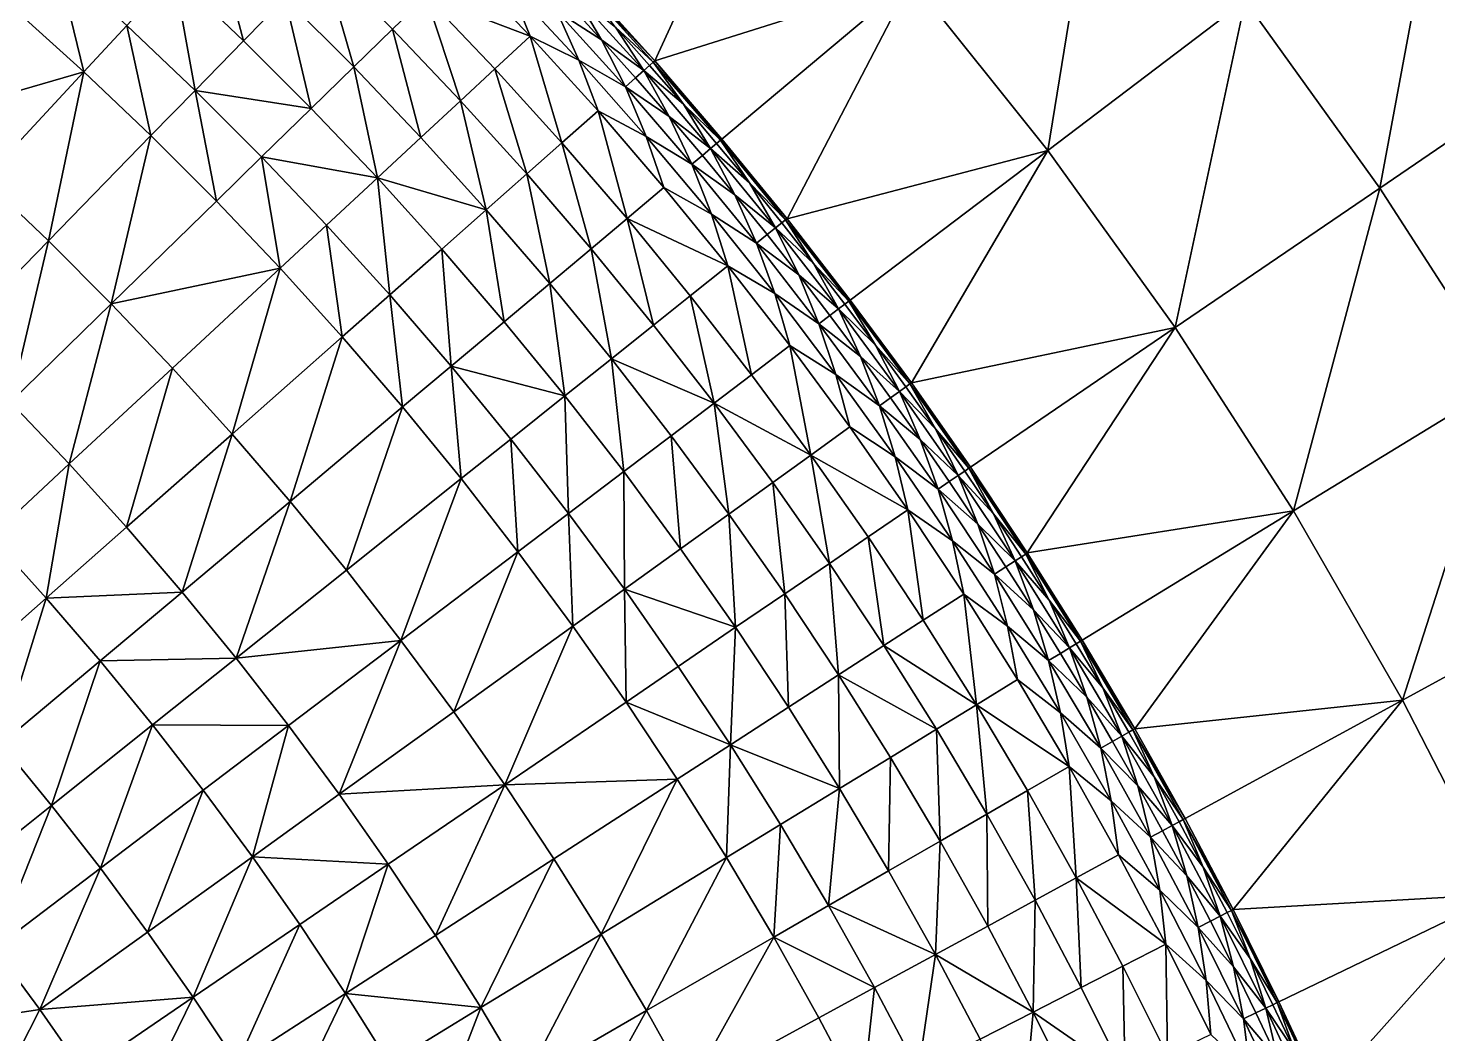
# Model space of a CAD drawing. Header units: millimetres. Extents: x -3250 to 5350, y -3250 to 3250.
# Drawn here: x 1495 to 2349, y 1065 to 1674 of the extents above; entities that cross this region are included whole.
import ezdxf

# ---------------------------------------------------------------- set-up
doc = ezdxf.new("R2010")
doc.units = ezdxf.units.MM
doc.header["$MEASUREMENT"] = 0
doc.layers.add('MESH_3D', color=2, linetype='CONTINUOUS')

msp = doc.modelspace()

# ---------------------------------------------------------------- linework, layer by layer
at = {"layer": 'MESH_3D'}
for points in [[(2150.48, 2436.79, 32500), (-3128.53, 880.23, 32500), (-2326.57, -2269.27, 32500)], [(2150.48, 2436.79, 32500), (-2269.27, 2326.57, 32500), (-3128.53, 880.23, 32500)], [(2150.48, 2436.79, 32500), (-2326.57, -2269.27, 32500), (3105.61, 957.95, 32500)], [(2150.48, 2436.79, 32500), (3105.61, 957.95, 32500), (2590.68, 1962.36, 32500)], [(1942.59, 1802.46, 24200), (1874.45, 1654.21, 24000), (1832.63, 1700.43, 24000)], [(1942.59, 1802.46, 24200), (2030.02, 1703.39, 24200), (1874.45, 1654.21, 24000)], [(2144.92, 1799.81, 24400), (2112.4, 1600.08, 24200), (2030.02, 1703.39, 24200)], [(2144.92, 1799.81, 24400), (2231.97, 1690.65, 24400), (2112.4, 1600.08, 24200)], [(2351.54, 1781.22, 24600), (2313.47, 1577.3, 24400), (2231.97, 1690.65, 24400)], [(2351.54, 1781.22, 24600), (2437.4, 1661.79, 24600), (2313.47, 1577.3, 24400)], [(1607.88, 1732.88, -406.77), (1625.45, 1666.49, -455.71), (1583.4, 1706.5, -455.71)], [(1607.88, 1732.88, -406.77), (1650.58, 1692.26, -406.77), (1625.45, 1666.49, -455.71)], [(1673.41, 1715.67, -355.73), (1692.26, 1650.58, -406.77), (1650.58, 1692.26, -406.77)], [(1673.41, 1715.67, -355.73), (1715.67, 1673.41, -355.73), (1692.26, 1650.58, -406.77)], [(1736, 1693.25, -303.82), (1715.67, 1673.41, -355.73), (1673.41, 1715.67, -355.73)], [(1512.58, 1713.96, -506.08), (1528.77, 1647.63, -547.31), (1487.22, 1685.23, -547.31)], [(1512.58, 1713.96, -506.08), (1554.84, 1675.71, -506.08), (1528.77, 1647.63, -547.31)], [(1756.9, 1713.63, -238.11), (1799.07, 1669.3, -238.11), (1736, 1693.25, -303.82)], [(1786.7, 1699.76, -205.25), (1799.07, 1669.3, -238.11), (1756.9, 1713.63, -238.11)], [(1583.4, 1706.5, -455.71), (1596.13, 1636.43, -506.08), (1554.84, 1675.71, -506.08)], [(1583.4, 1706.5, -455.71), (1625.45, 1666.49, -455.71), (1596.13, 1636.43, -506.08)], [(1786.7, 1699.76, -205.25), (1815.23, 1684.28, -171.85), (1828.52, 1654.68, -205.25)], [(1786.7, 1699.76, -205.25), (1828.52, 1654.68, -205.25), (1799.07, 1669.3, -238.11)], [(1831.76, 1699.63, -38.42), (1832.63, 1700.43), (1874.45, 1654.21)], [(1831.76, 1699.63, -38.42), (1874.45, 1654.21), (1873.57, 1653.43, -38.42)], [(1850.61, 1674.67, -71.93), (1831.76, 1699.63, -38.42), (1873.57, 1653.43, -38.42)], [(1832.63, 1700.43, 24000), (1874.45, 1654.21), (1832.63, 1700.43)], [(1832.63, 1700.43, 24000), (1874.45, 1654.21, 24000), (1874.45, 1654.21)], [(2030.02, 1703.39, 24200), (1915.11, 1606.97, 24000), (1874.45, 1654.21, 24000)], [(2030.02, 1703.39, 24200), (1954.58, 1558.72, 24000), (1915.11, 1606.97, 24000)], [(2030.02, 1703.39, 24200), (2112.4, 1600.08, 24200), (1954.58, 1558.72, 24000)], [(1650.58, 1692.26, -406.77), (1666.49, 1625.45, -455.71), (1625.45, 1666.49, -455.71)], [(1650.58, 1692.26, -406.77), (1692.26, 1650.58, -406.77), (1666.49, 1625.45, -455.71)], [(1736, 1693.25, -303.82), (1756.85, 1630.12, -355.73), (1715.67, 1673.41, -355.73)], [(1736, 1693.25, -303.82), (1777.67, 1649.44, -303.82), (1756.85, 1630.12, -355.73)], [(1799.07, 1669.3, -238.11), (1777.67, 1649.44, -303.82), (1736, 1693.25, -303.82)], [(1821.31, 1689.92, -138.74), (1826.12, 1694.39, -105.25), (1842.23, 1667.09, -138.74)], [(1842.23, 1667.09, -138.74), (1826.12, 1694.39, -105.25), (1867.8, 1648.34, -105.25)], [(1850.61, 1674.67, -71.93), (1867.8, 1648.34, -105.25), (1826.12, 1694.39, -105.25)], [(2231.97, 1690.65, 24400), (2189.53, 1492.8, 24200), (2112.4, 1600.08, 24200)], [(2231.97, 1690.65, 24400), (2313.47, 1577.3, 24400), (2189.53, 1492.8, 24200)], [(1487.22, 1685.23, -547.31), (1528.77, 1647.63, -547.31), (1428.36, 1618.53, -630.5)], [(1821.31, 1689.92, -138.74), (1842.23, 1667.09, -138.74), (1815.23, 1684.28, -171.85)], [(1828.52, 1654.68, -205.25), (1815.23, 1684.28, -171.85), (1856.65, 1638.51, -171.85)], [(1842.23, 1667.09, -138.74), (1856.65, 1638.51, -171.85), (1815.23, 1684.28, -171.85)], [(1554.84, 1675.71, -506.08), (1569.37, 1609, -547.31), (1528.77, 1647.63, -547.31)], [(1554.84, 1675.71, -506.08), (1596.13, 1636.43, -506.08), (1569.37, 1609, -547.31)], [(1715.67, 1673.41, -355.73), (1732.88, 1607.88, -406.77), (1692.26, 1650.58, -406.77)], [(1715.67, 1673.41, -355.73), (1756.85, 1630.12, -355.73), (1732.88, 1607.88, -406.77)], [(1850.61, 1674.67, -71.93), (1871.35, 1651.47, -71.93), (1867.8, 1648.34, -105.25)], [(1850.61, 1674.67, -71.93), (1873.57, 1653.43, -38.42), (1871.35, 1651.47, -71.93)], [(1625.45, 1666.49, -455.71), (1666.49, 1625.45, -455.71), (1596.13, 1636.43, -506.08)], [(1799.07, 1669.3, -238.11), (1818.24, 1604.61, -303.82), (1777.67, 1649.44, -303.82)], [(1799.07, 1669.3, -238.11), (1840.13, 1623.93, -238.11), (1818.24, 1604.61, -303.82)], [(1828.52, 1654.68, -205.25), (1840.13, 1623.93, -238.11), (1799.07, 1669.3, -238.11)], [(1842.23, 1667.09, -138.74), (1862.87, 1643.99, -138.74), (1856.65, 1638.51, -171.85)], [(1842.23, 1667.09, -138.74), (1867.8, 1648.34, -105.25), (1862.87, 1643.99, -138.74)], [(2437.4, 1661.79, 24600), (2389.21, 1460.02, 24400), (2313.47, 1577.3, 24400)], [(1528.77, 1647.63, -547.31), (1468.27, 1582.42, -630.5), (1428.36, 1618.53, -630.5)], [(1528.77, 1647.63, -547.31), (1507.26, 1545.32, -630.5), (1468.27, 1582.42, -630.5)], [(1528.77, 1647.63, -547.31), (1569.37, 1609, -547.31), (1507.26, 1545.32, -630.5)], [(1692.26, 1650.58, -406.77), (1706.5, 1583.4, -455.71), (1666.49, 1625.45, -455.71)], [(1692.26, 1650.58, -406.77), (1732.88, 1607.88, -406.77), (1706.5, 1583.4, -455.71)], [(1777.67, 1649.44, -303.82), (1796.95, 1585.82, -355.73), (1756.85, 1630.12, -355.73)], [(1777.67, 1649.44, -303.82), (1818.24, 1604.61, -303.82), (1796.95, 1585.82, -355.73)], [(1828.52, 1654.68, -205.25), (1869.21, 1608.58, -205.25), (1840.13, 1623.93, -238.11)], [(1828.52, 1654.68, -205.25), (1856.65, 1638.51, -171.85), (1869.21, 1608.58, -205.25)], [(1862.87, 1643.99, -138.74), (1867.8, 1648.34, -105.25), (1883.22, 1620.64, -138.74)], [(1871.35, 1651.47, -71.93), (1891.79, 1628.02, -71.93), (1867.8, 1648.34, -105.25)], [(1883.22, 1620.64, -138.74), (1867.8, 1648.34, -105.25), (1908.31, 1601.26, -105.25)], [(1891.79, 1628.02, -71.93), (1908.31, 1601.26, -105.25), (1867.8, 1648.34, -105.25)], [(1871.35, 1651.47, -71.93), (1873.57, 1653.43, -38.42), (1891.79, 1628.02, -71.93)], [(1873.57, 1653.43, -38.42), (1874.45, 1654.21), (1914.21, 1606.21, -38.42)], [(1891.79, 1628.02, -71.93), (1873.57, 1653.43, -38.42), (1914.21, 1606.21, -38.42)], [(1914.21, 1606.21, -38.42), (1874.45, 1654.21), (1915.11, 1606.97)], [(1915.11, 1606.97, 24000), (1915.11, 1606.97), (1874.45, 1654.21)], [(1874.45, 1654.21, 24000), (1915.11, 1606.97, 24000), (1874.45, 1654.21)], [(1862.87, 1643.99, -138.74), (1883.22, 1620.64, -138.74), (1856.65, 1638.51, -171.85)], [(1596.13, 1636.43, -506.08), (1609, 1569.37, -547.31), (1569.37, 1609, -547.31)], [(1596.13, 1636.43, -506.08), (1636.43, 1596.13, -506.08), (1609, 1569.37, -547.31)], [(1666.49, 1625.45, -455.71), (1636.43, 1596.13, -506.08), (1596.13, 1636.43, -506.08)], [(1869.21, 1608.58, -205.25), (1856.65, 1638.51, -171.85), (1896.93, 1591.71, -171.85)], [(1883.22, 1620.64, -138.74), (1896.93, 1591.71, -171.85), (1856.65, 1638.51, -171.85)], [(1666.49, 1625.45, -455.71), (1706.5, 1583.4, -455.71), (1636.43, 1596.13, -506.08)], [(1756.85, 1630.12, -355.73), (1772.43, 1564.18, -406.77), (1732.88, 1607.88, -406.77)], [(1756.85, 1630.12, -355.73), (1796.95, 1585.82, -355.73), (1772.43, 1564.18, -406.77)], [(1840.13, 1623.93, -238.11), (1857.68, 1558.78, -303.82), (1818.24, 1604.61, -303.82)], [(1840.13, 1623.93, -238.11), (1880.05, 1577.55, -238.11), (1857.68, 1558.78, -303.82)], [(1869.21, 1608.58, -205.25), (1880.05, 1577.55, -238.11), (1840.13, 1623.93, -238.11)], [(1891.79, 1628.02, -71.93), (1914.21, 1606.21, -38.42), (1911.94, 1604.31, -71.93)], [(1891.79, 1628.02, -71.93), (1911.94, 1604.31, -71.93), (1908.31, 1601.26, -105.25)], [(1883.22, 1620.64, -138.74), (1908.31, 1601.26, -105.25), (1903.28, 1597.04, -138.74)], [(1883.22, 1620.64, -138.74), (1903.28, 1597.04, -138.74), (1896.93, 1591.71, -171.85)], [(1569.37, 1609, -547.31), (1545.32, 1507.26, -630.5), (1507.26, 1545.32, -630.5)], [(1569.37, 1609, -547.31), (1609, 1569.37, -547.31), (1545.32, 1507.26, -630.5)], [(1732.88, 1607.88, -406.77), (1772.43, 1564.18, -406.77), (1706.5, 1583.4, -455.71)], [(1869.21, 1608.58, -205.25), (1908.73, 1561.48, -205.25), (1880.05, 1577.55, -238.11)], [(1869.21, 1608.58, -205.25), (1896.93, 1591.71, -171.85), (1908.73, 1561.48, -205.25)], [(1911.94, 1604.31, -71.93), (1914.21, 1606.21, -38.42), (1931.79, 1580.35, -71.93)], [(1914.21, 1606.21, -38.42), (1915.11, 1606.97), (1953.66, 1557.99, -38.42)], [(1931.79, 1580.35, -71.93), (1914.21, 1606.21, -38.42), (1953.66, 1557.99, -38.42)], [(1953.66, 1557.99, -38.42), (1915.11, 1606.97), (1954.58, 1558.72)], [(1954.58, 1558.72, 24000), (1954.58, 1558.72), (1915.11, 1606.97)], [(1915.11, 1606.97, 24000), (1954.58, 1558.72, 24000), (1915.11, 1606.97)], [(1818.24, 1604.61, -303.82), (1835.92, 1540.52, -355.73), (1796.95, 1585.82, -355.73)], [(1818.24, 1604.61, -303.82), (1857.68, 1558.78, -303.82), (1835.92, 1540.52, -355.73)], [(1903.28, 1597.04, -138.74), (1923.04, 1573.19, -138.74), (1896.93, 1591.71, -171.85)], [(1903.28, 1597.04, -138.74), (1908.31, 1601.26, -105.25), (1923.04, 1573.19, -138.74)], [(1911.94, 1604.31, -71.93), (1931.79, 1580.35, -71.93), (1908.31, 1601.26, -105.25)], [(1923.04, 1573.19, -138.74), (1908.31, 1601.26, -105.25), (1947.64, 1553.19, -105.25)], [(1931.79, 1580.35, -71.93), (1947.64, 1553.19, -105.25), (1908.31, 1601.26, -105.25)], [(2112.4, 1600.08, 24200), (1992.83, 1509.51, 24000), (1954.58, 1558.72, 24000)], [(2112.4, 1600.08, 24200), (2029.85, 1459.36, 24000), (1992.83, 1509.51, 24000)], [(2112.4, 1600.08, 24200), (2189.53, 1492.8, 24200), (2029.85, 1459.36, 24000)], [(1636.43, 1596.13, -506.08), (1647.63, 1528.77, -547.31), (1609, 1569.37, -547.31)], [(1636.43, 1596.13, -506.08), (1675.71, 1554.84, -506.08), (1647.63, 1528.77, -547.31)], [(1706.5, 1583.4, -455.71), (1675.71, 1554.84, -506.08), (1636.43, 1596.13, -506.08)], [(1908.73, 1561.48, -205.25), (1896.93, 1591.71, -171.85), (1936.02, 1543.92, -171.85)], [(1923.04, 1573.19, -138.74), (1936.02, 1543.92, -171.85), (1896.93, 1591.71, -171.85)], [(1468.27, 1582.42, -630.5), (1507.26, 1545.32, -630.5), (1447.71, 1484.26, -698.41)], [(1706.5, 1583.4, -455.71), (1713.96, 1512.58, -506.08), (1675.71, 1554.84, -506.08)], [(1706.5, 1583.4, -455.71), (1745.45, 1540.36, -455.71), (1713.96, 1512.58, -506.08)], [(1772.43, 1564.18, -406.77), (1745.45, 1540.36, -455.71), (1706.5, 1583.4, -455.71)], [(1796.95, 1585.82, -355.73), (1810.87, 1519.5, -406.77), (1772.43, 1564.18, -406.77)], [(1796.95, 1585.82, -355.73), (1835.92, 1540.52, -355.73), (1810.87, 1519.5, -406.77)], [(1931.79, 1580.35, -71.93), (1951.34, 1556.14, -71.93), (1947.64, 1553.19, -105.25)], [(1931.79, 1580.35, -71.93), (1953.66, 1557.99, -38.42), (1951.34, 1556.14, -71.93)], [(1880.05, 1577.55, -238.11), (1918.79, 1530.18, -238.11), (1857.68, 1558.78, -303.82)], [(1908.73, 1561.48, -205.25), (1918.79, 1530.18, -238.11), (1880.05, 1577.55, -238.11)], [(1923.04, 1573.19, -138.74), (1947.64, 1553.19, -105.25), (1942.5, 1549.09, -138.74)], [(1923.04, 1573.19, -138.74), (1942.5, 1549.09, -138.74), (1936.02, 1543.92, -171.85)], [(2313.47, 1577.3, 24400), (2261.22, 1381.8, 24200), (2189.53, 1492.8, 24200)], [(2313.47, 1577.3, 24400), (2389.21, 1460.02, 24400), (2261.22, 1381.8, 24200)], [(1609, 1569.37, -547.31), (1647.63, 1528.77, -547.31), (1545.32, 1507.26, -630.5)], [(1772.43, 1564.18, -406.77), (1783.31, 1496.37, -455.71), (1745.45, 1540.36, -455.71)], [(1772.43, 1564.18, -406.77), (1810.87, 1519.5, -406.77), (1783.31, 1496.37, -455.71)], [(1675.71, 1554.84, -506.08), (1685.23, 1487.22, -547.31), (1647.63, 1528.77, -547.31)], [(1675.71, 1554.84, -506.08), (1713.96, 1512.58, -506.08), (1685.23, 1487.22, -547.31)], [(1857.68, 1558.78, -303.82), (1873.76, 1494.27, -355.73), (1835.92, 1540.52, -355.73)], [(1857.68, 1558.78, -303.82), (1895.97, 1511.98, -303.82), (1873.76, 1494.27, -355.73)], [(1918.79, 1530.18, -238.11), (1895.97, 1511.98, -303.82), (1857.68, 1558.78, -303.82)], [(1908.73, 1561.48, -205.25), (1947.07, 1513.41, -205.25), (1918.79, 1530.18, -238.11)], [(1908.73, 1561.48, -205.25), (1936.02, 1543.92, -171.85), (1947.07, 1513.41, -205.25)], [(1951.34, 1556.14, -71.93), (1970.59, 1531.69, -71.93), (1947.64, 1553.19, -105.25)], [(1951.34, 1556.14, -71.93), (1953.66, 1557.99, -38.42), (1970.59, 1531.69, -71.93)], [(1953.66, 1557.99, -38.42), (1954.58, 1558.72), (1992.83, 1509.51)], [(1953.66, 1557.99, -38.42), (1992.83, 1509.51), (1991.89, 1508.8, -38.42)], [(1970.59, 1531.69, -71.93), (1953.66, 1557.99, -38.42), (1991.89, 1508.8, -38.42)], [(1954.58, 1558.72, 24000), (1992.83, 1509.51), (1954.58, 1558.72)], [(1954.58, 1558.72, 24000), (1992.83, 1509.51, 24000), (1992.83, 1509.51)], [(1507.26, 1545.32, -630.5), (1484.26, 1447.71, -698.41), (1447.71, 1484.26, -698.41)], [(1507.26, 1545.32, -630.5), (1545.32, 1507.26, -630.5), (1484.26, 1447.71, -698.41)], [(1942.5, 1549.09, -138.74), (1961.66, 1524.76, -138.74), (1936.02, 1543.92, -171.85)], [(1942.5, 1549.09, -138.74), (1947.64, 1553.19, -105.25), (1961.66, 1524.76, -138.74)], [(1961.66, 1524.76, -138.74), (1947.64, 1553.19, -105.25), (1985.75, 1504.15, -105.25)], [(1970.59, 1531.69, -71.93), (1985.75, 1504.15, -105.25), (1947.64, 1553.19, -105.25)], [(1745.45, 1540.36, -455.71), (1751.13, 1469.38, -506.08), (1713.96, 1512.58, -506.08)], [(1745.45, 1540.36, -455.71), (1783.31, 1496.37, -455.71), (1751.13, 1469.38, -506.08)], [(1835.92, 1540.52, -355.73), (1848.19, 1473.88, -406.77), (1810.87, 1519.5, -406.77)], [(1835.92, 1540.52, -355.73), (1873.76, 1494.27, -355.73), (1848.19, 1473.88, -406.77)], [(1947.07, 1513.41, -205.25), (1936.02, 1543.92, -171.85), (1973.91, 1495.18, -171.85)], [(1961.66, 1524.76, -138.74), (1973.91, 1495.18, -171.85), (1936.02, 1543.92, -171.85)], [(1647.63, 1528.77, -547.31), (1582.42, 1468.27, -630.5), (1545.32, 1507.26, -630.5)], [(1647.63, 1528.77, -547.31), (1618.53, 1428.36, -630.5), (1582.42, 1468.27, -630.5)], [(1647.63, 1528.77, -547.31), (1685.23, 1487.22, -547.31), (1618.53, 1428.36, -630.5)], [(1918.79, 1530.18, -238.11), (1933.07, 1464.24, -303.82), (1895.97, 1511.98, -303.82)], [(1918.79, 1530.18, -238.11), (1956.34, 1481.87, -238.11), (1933.07, 1464.24, -303.82)], [(1947.07, 1513.41, -205.25), (1956.34, 1481.87, -238.11), (1918.79, 1530.18, -238.11)], [(1970.59, 1531.69, -71.93), (1991.89, 1508.8, -38.42), (1989.53, 1507.01, -71.93)], [(1970.59, 1531.69, -71.93), (1989.53, 1507.01, -71.93), (1985.75, 1504.15, -105.25)], [(1810.87, 1519.5, -406.77), (1820.06, 1451.45, -455.71), (1783.31, 1496.37, -455.71)], [(1810.87, 1519.5, -406.77), (1848.19, 1473.88, -406.77), (1820.06, 1451.45, -455.71)], [(1961.66, 1524.76, -138.74), (1985.75, 1504.15, -105.25), (1980.52, 1500.18, -138.74)], [(1961.66, 1524.76, -138.74), (1980.52, 1500.18, -138.74), (1973.91, 1495.18, -171.85)], [(1713.96, 1512.58, -506.08), (1721.78, 1444.74, -547.31), (1685.23, 1487.22, -547.31)], [(1713.96, 1512.58, -506.08), (1751.13, 1469.38, -506.08), (1721.78, 1444.74, -547.31)], [(1895.97, 1511.98, -303.82), (1910.43, 1447.1, -355.73), (1873.76, 1494.27, -355.73)], [(1895.97, 1511.98, -303.82), (1933.07, 1464.24, -303.82), (1910.43, 1447.1, -355.73)], [(1947.07, 1513.41, -205.25), (1984.19, 1464.4, -205.25), (1956.34, 1481.87, -238.11)], [(1947.07, 1513.41, -205.25), (1973.91, 1495.18, -171.85), (1984.19, 1464.4, -205.25)], [(1545.32, 1507.26, -630.5), (1519.89, 1410.25, -698.41), (1484.26, 1447.71, -698.41)], [(1545.32, 1507.26, -630.5), (1582.42, 1468.27, -630.5), (1519.89, 1410.25, -698.41)], [(1980.52, 1500.18, -138.74), (1985.75, 1504.15, -105.25), (1999.07, 1475.38, -138.74)], [(1989.53, 1507.01, -71.93), (2008.16, 1482.09, -71.93), (1985.75, 1504.15, -105.25)], [(1999.07, 1475.38, -138.74), (1985.75, 1504.15, -105.25), (2022.64, 1454.18, -105.25)], [(2008.16, 1482.09, -71.93), (2022.64, 1454.18, -105.25), (1985.75, 1504.15, -105.25)], [(1989.53, 1507.01, -71.93), (1991.89, 1508.8, -38.42), (2008.16, 1482.09, -71.93)], [(1991.89, 1508.8, -38.42), (1992.83, 1509.51), (2029.85, 1459.36)], [(1991.89, 1508.8, -38.42), (2029.85, 1459.36), (2028.89, 1458.67, -38.42)], [(2008.16, 1482.09, -71.93), (1991.89, 1508.8, -38.42), (2028.89, 1458.67, -38.42)], [(1992.83, 1509.51, 24000), (2029.85, 1459.36), (1992.83, 1509.51)], [(1992.83, 1509.51, 24000), (2029.85, 1459.36, 24000), (2029.85, 1459.36)], [(1783.31, 1496.37, -455.71), (1820.06, 1451.45, -455.71), (1751.13, 1469.38, -506.08)], [(1873.76, 1494.27, -355.73), (1910.43, 1447.1, -355.73), (1848.19, 1473.88, -406.77)], [(1980.52, 1500.18, -138.74), (1999.07, 1475.38, -138.74), (1973.91, 1495.18, -171.85)], [(1984.19, 1464.4, -205.25), (1973.91, 1495.18, -171.85), (2010.57, 1445.5, -171.85)], [(1999.07, 1475.38, -138.74), (2010.57, 1445.5, -171.85), (1973.91, 1495.18, -171.85)], [(1685.23, 1487.22, -547.31), (1653.64, 1387.57, -630.5), (1618.53, 1428.36, -630.5)], [(1685.23, 1487.22, -547.31), (1721.78, 1444.74, -547.31), (1653.64, 1387.57, -630.5)], [(2189.53, 1492.8, 24200), (2065.6, 1408.3, 24000), (2029.85, 1459.36, 24000)], [(2189.53, 1492.8, 24200), (2100.06, 1356.37, 24000), (2065.6, 1408.3, 24000)], [(2189.53, 1492.8, 24200), (2261.22, 1381.8, 24200), (2100.06, 1356.37, 24000)], [(1956.34, 1481.87, -238.11), (1968.97, 1415.6, -303.82), (1933.07, 1464.24, -303.82)], [(1956.34, 1481.87, -238.11), (1992.68, 1432.64, -238.11), (1968.97, 1415.6, -303.82)], [(1984.19, 1464.4, -205.25), (1992.68, 1432.64, -238.11), (1956.34, 1481.87, -238.11)], [(2008.16, 1482.09, -71.93), (2028.89, 1458.67, -38.42), (2026.48, 1456.94, -71.93)], [(2008.16, 1482.09, -71.93), (2026.48, 1456.94, -71.93), (2022.64, 1454.18, -105.25)], [(1582.42, 1468.27, -630.5), (1554.58, 1371.92, -698.41), (1519.89, 1410.25, -698.41)], [(1582.42, 1468.27, -630.5), (1618.53, 1428.36, -630.5), (1554.58, 1371.92, -698.41)], [(1751.13, 1469.38, -506.08), (1757.26, 1401.37, -547.31), (1721.78, 1444.74, -547.31)], [(1751.13, 1469.38, -506.08), (1787.22, 1425.26, -506.08), (1757.26, 1401.37, -547.31)], [(1820.06, 1451.45, -455.71), (1787.22, 1425.26, -506.08), (1751.13, 1469.38, -506.08)], [(1848.19, 1473.88, -406.77), (1855.68, 1405.62, -455.71), (1820.06, 1451.45, -455.71)], [(1848.19, 1473.88, -406.77), (1884.36, 1427.35, -406.77), (1855.68, 1405.62, -455.71)], [(1910.43, 1447.1, -355.73), (1884.36, 1427.35, -406.77), (1848.19, 1473.88, -406.77)], [(1999.07, 1475.38, -138.74), (2017.3, 1450.34, -138.74), (2010.57, 1445.5, -171.85)], [(1999.07, 1475.38, -138.74), (2022.64, 1454.18, -105.25), (2017.3, 1450.34, -138.74)], [(1933.07, 1464.24, -303.82), (1968.97, 1415.6, -303.82), (1910.43, 1447.1, -355.73)], [(1984.19, 1464.4, -205.25), (2010.57, 1445.5, -171.85), (2020.08, 1414.48, -205.25)], [(1984.19, 1464.4, -205.25), (2020.08, 1414.48, -205.25), (1992.68, 1432.64, -238.11)], [(2389.21, 1460.02, 24400), (2327.29, 1267.37, 24200), (2261.22, 1381.8, 24200)], [(2389.21, 1460.02, 24400), (2459.02, 1339.11, 24400), (2327.29, 1267.37, 24200)], [(1820.06, 1451.45, -455.71), (1822.2, 1380.26, -506.08), (1787.22, 1425.26, -506.08)], [(1820.06, 1451.45, -455.71), (1855.68, 1405.62, -455.71), (1822.2, 1380.26, -506.08)], [(2017.3, 1450.34, -138.74), (2022.64, 1454.18, -105.25), (2035.23, 1425.08, -138.74)], [(2026.48, 1456.94, -71.93), (2044.49, 1431.56, -71.93), (2022.64, 1454.18, -105.25)], [(2035.23, 1425.08, -138.74), (2022.64, 1454.18, -105.25), (2058.26, 1403.3, -105.25)], [(2044.49, 1431.56, -71.93), (2058.26, 1403.3, -105.25), (2022.64, 1454.18, -105.25)], [(2026.48, 1456.94, -71.93), (2028.89, 1458.67, -38.42), (2044.49, 1431.56, -71.93)], [(2028.89, 1458.67, -38.42), (2029.85, 1459.36), (2065.6, 1408.3)], [(2028.89, 1458.67, -38.42), (2065.6, 1408.3), (2064.62, 1407.63, -38.42)], [(2044.49, 1431.56, -71.93), (2028.89, 1458.67, -38.42), (2064.62, 1407.63, -38.42)], [(2065.6, 1408.3, 24000), (2065.6, 1408.3), (2029.85, 1459.36)], [(2029.85, 1459.36, 24000), (2065.6, 1408.3, 24000), (2029.85, 1459.36)], [(1484.26, 1447.71, -698.41), (1519.89, 1410.25, -698.41), (1472.39, 1366.18, -744.25)], [(1721.78, 1444.74, -547.31), (1687.72, 1345.91, -630.5), (1653.64, 1387.57, -630.5)], [(1721.78, 1444.74, -547.31), (1757.26, 1401.37, -547.31), (1687.72, 1345.91, -630.5)], [(1910.43, 1447.1, -355.73), (1919.36, 1379.93, -406.77), (1884.36, 1427.35, -406.77)], [(1910.43, 1447.1, -355.73), (1945.91, 1399.02, -355.73), (1919.36, 1379.93, -406.77)], [(1968.97, 1415.6, -303.82), (1945.91, 1399.02, -355.73), (1910.43, 1447.1, -355.73)], [(2017.3, 1450.34, -138.74), (2035.23, 1425.08, -138.74), (2010.57, 1445.5, -171.85)], [(2020.08, 1414.48, -205.25), (2010.57, 1445.5, -171.85), (2045.98, 1394.93, -171.85)], [(2035.23, 1425.08, -138.74), (2045.98, 1394.93, -171.85), (2010.57, 1445.5, -171.85)], [(1618.53, 1428.36, -630.5), (1588.3, 1332.74, -698.41), (1554.58, 1371.92, -698.41)], [(1618.53, 1428.36, -630.5), (1653.64, 1387.57, -630.5), (1588.3, 1332.74, -698.41)], [(1884.36, 1427.35, -406.77), (1890.14, 1358.92, -455.71), (1855.68, 1405.62, -455.71)], [(1884.36, 1427.35, -406.77), (1919.36, 1379.93, -406.77), (1890.14, 1358.92, -455.71)], [(1992.68, 1432.64, -238.11), (2027.78, 1382.51, -238.11), (1968.97, 1415.6, -303.82)], [(2020.08, 1414.48, -205.25), (2027.78, 1382.51, -238.11), (1992.68, 1432.64, -238.11)], [(2044.49, 1431.56, -71.93), (2064.62, 1407.63, -38.42), (2062.17, 1405.97, -71.93)], [(2044.49, 1431.56, -71.93), (2062.17, 1405.97, -71.93), (2058.26, 1403.3, -105.25)], [(1787.22, 1425.26, -506.08), (1791.65, 1357.13, -547.31), (1757.26, 1401.37, -547.31)], [(1787.22, 1425.26, -506.08), (1822.2, 1380.26, -506.08), (1791.65, 1357.13, -547.31)], [(2035.23, 1425.08, -138.74), (2058.26, 1403.3, -105.25), (2052.83, 1399.6, -138.74)], [(2035.23, 1425.08, -138.74), (2052.83, 1399.6, -138.74), (2045.98, 1394.93, -171.85)], [(1519.89, 1410.25, -698.41), (1505.99, 1329.04, -744.25), (1472.39, 1366.18, -744.25)], [(1519.89, 1410.25, -698.41), (1554.58, 1371.92, -698.41), (1505.99, 1329.04, -744.25)], [(1968.97, 1415.6, -303.82), (1980.19, 1350.07, -355.73), (1945.91, 1399.02, -355.73)], [(1968.97, 1415.6, -303.82), (2003.65, 1366.07, -303.82), (1980.19, 1350.07, -355.73)], [(2027.78, 1382.51, -238.11), (2003.65, 1366.07, -303.82), (1968.97, 1415.6, -303.82)], [(2020.08, 1414.48, -205.25), (2054.72, 1363.68, -205.25), (2027.78, 1382.51, -238.11)], [(2020.08, 1414.48, -205.25), (2045.98, 1394.93, -171.85), (2054.72, 1363.68, -205.25)], [(1757.26, 1401.37, -547.31), (1720.75, 1303.42, -630.5), (1687.72, 1345.91, -630.5)], [(1757.26, 1401.37, -547.31), (1791.65, 1357.13, -547.31), (1720.75, 1303.42, -630.5)], [(1855.68, 1405.62, -455.71), (1856.04, 1334.4, -506.08), (1822.2, 1380.26, -506.08)], [(1855.68, 1405.62, -455.71), (1890.14, 1358.92, -455.71), (1856.04, 1334.4, -506.08)], [(2052.83, 1399.6, -138.74), (2058.26, 1403.3, -105.25), (2070.12, 1373.9, -138.74)], [(2062.17, 1405.97, -71.93), (2079.54, 1380.15, -71.93), (2058.26, 1403.3, -105.25)], [(2070.12, 1373.9, -138.74), (2058.26, 1403.3, -105.25), (2092.61, 1351.55, -105.25)], [(2079.54, 1380.15, -71.93), (2092.61, 1351.55, -105.25), (2058.26, 1403.3, -105.25)], [(2062.17, 1405.97, -71.93), (2064.62, 1407.63, -38.42), (2079.54, 1380.15, -71.93)], [(2064.62, 1407.63, -38.42), (2065.6, 1408.3), (2100.06, 1356.37)], [(2064.62, 1407.63, -38.42), (2100.06, 1356.37), (2099.07, 1355.73, -38.42)], [(2079.54, 1380.15, -71.93), (2064.62, 1407.63, -38.42), (2099.07, 1355.73, -38.42)], [(2065.6, 1408.3, 24000), (2100.06, 1356.37), (2065.6, 1408.3)], [(2065.6, 1408.3, 24000), (2100.06, 1356.37, 24000), (2100.06, 1356.37)], [(1945.91, 1399.02, -355.73), (1953.17, 1331.65, -406.77), (1919.36, 1379.93, -406.77)], [(1945.91, 1399.02, -355.73), (1980.19, 1350.07, -355.73), (1953.17, 1331.65, -406.77)], [(2052.83, 1399.6, -138.74), (2070.12, 1373.9, -138.74), (2045.98, 1394.93, -171.85)], [(2054.72, 1363.68, -205.25), (2045.98, 1394.93, -171.85), (2080.12, 1343.49, -171.85)], [(2070.12, 1373.9, -138.74), (2080.12, 1343.49, -171.85), (2045.98, 1394.93, -171.85)], [(1653.64, 1387.57, -630.5), (1621.03, 1292.73, -698.41), (1588.3, 1332.74, -698.41)], [(1653.64, 1387.57, -630.5), (1687.72, 1345.91, -630.5), (1621.03, 1292.73, -698.41)], [(1822.2, 1380.26, -506.08), (1824.93, 1312.04, -547.31), (1791.65, 1357.13, -547.31)], [(1822.2, 1380.26, -506.08), (1856.04, 1334.4, -506.08), (1824.93, 1312.04, -547.31)], [(1919.36, 1379.93, -406.77), (1923.43, 1311.37, -455.71), (1890.14, 1358.92, -455.71)], [(1919.36, 1379.93, -406.77), (1953.17, 1331.65, -406.77), (1923.43, 1311.37, -455.71)], [(2027.78, 1382.51, -238.11), (2037.09, 1315.69, -303.82), (2003.65, 1366.07, -303.82)], [(2027.78, 1382.51, -238.11), (2061.61, 1331.53, -238.11), (2037.09, 1315.69, -303.82)], [(2054.72, 1363.68, -205.25), (2061.61, 1331.53, -238.11), (2027.78, 1382.51, -238.11)], [(2079.54, 1380.15, -71.93), (2096.58, 1354.12, -71.93), (2092.61, 1351.55, -105.25)], [(2079.54, 1380.15, -71.93), (2099.07, 1355.73, -38.42), (2096.58, 1354.12, -71.93)], [(2261.22, 1381.8, 24200), (2133.23, 1303.59, 24000), (2100.06, 1356.37, 24000)], [(2261.22, 1381.8, 24200), (2165.06, 1250, 24000), (2133.23, 1303.59, 24000)], [(2261.22, 1381.8, 24200), (2327.29, 1267.37, 24200), (2165.06, 1250, 24000)], [(1472.39, 1366.18, -744.25), (1505.99, 1329.04, -744.25), (1447.36, 1277.3, -794.3)], [(1554.58, 1371.92, -698.41), (1588.3, 1332.74, -698.41), (1505.99, 1329.04, -744.25)], [(2003.65, 1366.07, -303.82), (2013.23, 1300.28, -355.73), (1980.19, 1350.07, -355.73)], [(2003.65, 1366.07, -303.82), (2037.09, 1315.69, -303.82), (2013.23, 1300.28, -355.73)], [(2070.12, 1373.9, -138.74), (2092.61, 1351.55, -105.25), (2087.09, 1347.98, -138.74)], [(2070.12, 1373.9, -138.74), (2087.09, 1347.98, -138.74), (2080.12, 1343.49, -171.85)], [(1890.14, 1358.92, -455.71), (1923.43, 1311.37, -455.71), (1856.04, 1334.4, -506.08)], [(2054.72, 1363.68, -205.25), (2088.08, 1312.03, -205.25), (2061.61, 1331.53, -238.11)], [(2054.72, 1363.68, -205.25), (2080.12, 1343.49, -171.85), (2088.08, 1312.03, -205.25)], [(1791.65, 1357.13, -547.31), (1752.71, 1260.11, -630.5), (1720.75, 1303.42, -630.5)], [(1791.65, 1357.13, -547.31), (1824.93, 1312.04, -547.31), (1752.71, 1260.11, -630.5)], [(1980.19, 1350.07, -355.73), (1985.76, 1282.54, -406.77), (1953.17, 1331.65, -406.77)], [(1980.19, 1350.07, -355.73), (2013.23, 1300.28, -355.73), (1985.76, 1282.54, -406.77)], [(2087.09, 1347.98, -138.74), (2092.61, 1351.55, -105.25), (2103.73, 1321.86, -138.74)], [(2096.58, 1354.12, -71.93), (2113.3, 1327.88, -71.93), (2092.61, 1351.55, -105.25)], [(2103.73, 1321.86, -138.74), (2092.61, 1351.55, -105.25), (2125.65, 1298.96, -105.25)], [(2113.3, 1327.88, -71.93), (2125.65, 1298.96, -105.25), (2092.61, 1351.55, -105.25)], [(2096.58, 1354.12, -71.93), (2099.07, 1355.73, -38.42), (2113.3, 1327.88, -71.93)], [(2099.07, 1355.73, -38.42), (2100.06, 1356.37), (2132.22, 1302.97, -38.42)], [(2113.3, 1327.88, -71.93), (2099.07, 1355.73, -38.42), (2132.22, 1302.97, -38.42)], [(2132.22, 1302.97, -38.42), (2100.06, 1356.37), (2133.23, 1303.59)], [(2133.23, 1303.59, 24000), (2133.23, 1303.59), (2100.06, 1356.37)], [(2100.06, 1356.37, 24000), (2133.23, 1303.59, 24000), (2100.06, 1356.37)], [(1687.72, 1345.91, -630.5), (1720.75, 1303.42, -630.5), (1621.03, 1292.73, -698.41)], [(2087.09, 1347.98, -138.74), (2103.73, 1321.86, -138.74), (2080.12, 1343.49, -171.85)], [(2088.08, 1312.03, -205.25), (2080.12, 1343.49, -171.85), (2112.97, 1291.21, -171.85)], [(2103.73, 1321.86, -138.74), (2112.97, 1291.21, -171.85), (2080.12, 1343.49, -171.85)], [(1588.3, 1332.74, -698.41), (1538.65, 1291.08, -744.25), (1505.99, 1329.04, -744.25)], [(1588.3, 1332.74, -698.41), (1621.03, 1292.73, -698.41), (1538.65, 1291.08, -744.25)], [(1856.04, 1334.4, -506.08), (1857.07, 1266.13, -547.31), (1824.93, 1312.04, -547.31)], [(1856.04, 1334.4, -506.08), (1888.73, 1287.72, -506.08), (1857.07, 1266.13, -547.31)], [(1923.43, 1311.37, -455.71), (1888.73, 1287.72, -506.08), (1856.04, 1334.4, -506.08)], [(1953.17, 1331.65, -406.77), (1955.53, 1263.01, -455.71), (1923.43, 1311.37, -455.71)], [(1953.17, 1331.65, -406.77), (1985.76, 1282.54, -406.77), (1955.53, 1263.01, -455.71)], [(2459.02, 1339.11, 24400), (2387.57, 1149.79, 24200), (2327.29, 1267.37, 24200)], [(1505.99, 1329.04, -744.25), (1478.76, 1240.82, -794.3), (1447.36, 1277.3, -794.3)], [(1505.99, 1329.04, -744.25), (1538.65, 1291.08, -744.25), (1478.76, 1240.82, -794.3)], [(2061.61, 1331.53, -238.11), (2069.26, 1264.5, -303.82), (2037.09, 1315.69, -303.82)], [(2061.61, 1331.53, -238.11), (2094.17, 1279.72, -238.11), (2069.26, 1264.5, -303.82)], [(2088.08, 1312.03, -205.25), (2094.17, 1279.72, -238.11), (2061.61, 1331.53, -238.11)], [(2113.3, 1327.88, -71.93), (2132.22, 1302.97, -38.42), (2129.69, 1301.43, -71.93)], [(2113.3, 1327.88, -71.93), (2129.69, 1301.43, -71.93), (2125.65, 1298.96, -105.25)], [(2037.09, 1315.69, -303.82), (2069.26, 1264.5, -303.82), (2013.23, 1300.28, -355.73)], [(2103.73, 1321.86, -138.74), (2125.65, 1298.96, -105.25), (2120.05, 1295.53, -138.74)], [(2103.73, 1321.86, -138.74), (2120.05, 1295.53, -138.74), (2112.97, 1291.21, -171.85)], [(1824.93, 1312.04, -547.31), (1783.58, 1216.02, -630.5), (1752.71, 1260.11, -630.5)], [(1824.93, 1312.04, -547.31), (1857.07, 1266.13, -547.31), (1783.58, 1216.02, -630.5)], [(1923.43, 1311.37, -455.71), (1920.25, 1240.23, -506.08), (1888.73, 1287.72, -506.08)], [(1923.43, 1311.37, -455.71), (1955.53, 1263.01, -455.71), (1920.25, 1240.23, -506.08)], [(2088.08, 1312.03, -205.25), (2120.14, 1259.56, -205.25), (2094.17, 1279.72, -238.11)], [(2088.08, 1312.03, -205.25), (2112.97, 1291.21, -171.85), (2120.14, 1259.56, -205.25)], [(1720.75, 1303.42, -630.5), (1652.75, 1251.91, -698.41), (1621.03, 1292.73, -698.41)], [(1720.75, 1303.42, -630.5), (1683.45, 1210.32, -698.41), (1652.75, 1251.91, -698.41)], [(1720.75, 1303.42, -630.5), (1752.71, 1260.11, -630.5), (1683.45, 1210.32, -698.41)], [(2013.23, 1300.28, -355.73), (2045.02, 1249.69, -355.73), (1985.76, 1282.54, -406.77)], [(2069.26, 1264.5, -303.82), (2045.02, 1249.69, -355.73), (2013.23, 1300.28, -355.73)], [(2120.05, 1295.53, -138.74), (2125.65, 1298.96, -105.25), (2136.03, 1269, -138.74)], [(2129.69, 1301.43, -71.93), (2145.75, 1274.78, -71.93), (2125.65, 1298.96, -105.25)], [(2136.03, 1269, -138.74), (2125.65, 1298.96, -105.25), (2157.38, 1245.56, -105.25)], [(2145.75, 1274.78, -71.93), (2157.38, 1245.56, -105.25), (2125.65, 1298.96, -105.25)], [(2129.69, 1301.43, -71.93), (2132.22, 1302.97, -38.42), (2145.75, 1274.78, -71.93)], [(2132.22, 1302.97, -38.42), (2133.23, 1303.59), (2165.06, 1250)], [(2132.22, 1302.97, -38.42), (2165.06, 1250), (2164.04, 1249.41, -38.42)], [(2145.75, 1274.78, -71.93), (2132.22, 1302.97, -38.42), (2164.04, 1249.41, -38.42)], [(2133.23, 1303.59, 24000), (2165.06, 1250, 24000), (2165.06, 1250)], [(2133.23, 1303.59, 24000), (2165.06, 1250), (2133.23, 1303.59)], [(1538.65, 1291.08, -744.25), (1509.23, 1203.57, -794.3), (1478.76, 1240.82, -794.3)], [(1538.65, 1291.08, -744.25), (1570.36, 1252.32, -744.25), (1509.23, 1203.57, -794.3)], [(1621.03, 1292.73, -698.41), (1570.36, 1252.32, -744.25), (1538.65, 1291.08, -744.25)], [(1621.03, 1292.73, -698.41), (1652.75, 1251.91, -698.41), (1570.36, 1252.32, -744.25)], [(2120.05, 1295.53, -138.74), (2136.03, 1269, -138.74), (2112.97, 1291.21, -171.85)], [(2120.14, 1259.56, -205.25), (2112.97, 1291.21, -171.85), (2144.5, 1238.13, -171.85)], [(2136.03, 1269, -138.74), (2144.5, 1238.13, -171.85), (2112.97, 1291.21, -171.85)], [(1888.73, 1287.72, -506.08), (1920.25, 1240.23, -506.08), (1857.07, 1266.13, -547.31)], [(1985.76, 1282.54, -406.77), (1986.41, 1213.87, -455.71), (1955.53, 1263.01, -455.71)], [(1985.76, 1282.54, -406.77), (2017.12, 1232.63, -406.77), (1986.41, 1213.87, -455.71)], [(2045.02, 1249.69, -355.73), (2017.12, 1232.63, -406.77), (1985.76, 1282.54, -406.77)], [(2094.17, 1279.72, -238.11), (2125.42, 1227.11, -238.11), (2069.26, 1264.5, -303.82)], [(2120.14, 1259.56, -205.25), (2125.42, 1227.11, -238.11), (2094.17, 1279.72, -238.11)], [(2145.75, 1274.78, -71.93), (2164.04, 1249.41, -38.42), (2161.48, 1247.93, -71.93)], [(2145.75, 1274.78, -71.93), (2161.48, 1247.93, -71.93), (2157.38, 1245.56, -105.25)], [(1857.07, 1266.13, -547.31), (1888.06, 1219.44, -547.31), (1783.58, 1216.02, -630.5)], [(1920.25, 1240.23, -506.08), (1888.06, 1219.44, -547.31), (1857.07, 1266.13, -547.31)], [(2069.26, 1264.5, -303.82), (2075.54, 1198.31, -355.73), (2045.02, 1249.69, -355.73)], [(2069.26, 1264.5, -303.82), (2100.14, 1212.52, -303.82), (2075.54, 1198.31, -355.73)], [(2125.42, 1227.11, -238.11), (2100.14, 1212.52, -303.82), (2069.26, 1264.5, -303.82)], [(2136.03, 1269, -138.74), (2151.69, 1242.28, -138.74), (2144.5, 1238.13, -171.85)], [(2136.03, 1269, -138.74), (2157.38, 1245.56, -105.25), (2151.69, 1242.28, -138.74)], [(2327.29, 1267.37, 24200), (2195.55, 1195.63, 24000), (2165.06, 1250, 24000)], [(2327.29, 1267.37, 24200), (2224.68, 1140.53, 24000), (2195.55, 1195.63, 24000)], [(2327.29, 1267.37, 24200), (2387.57, 1149.79, 24200), (2224.68, 1140.53, 24000)], [(1752.71, 1260.11, -630.5), (1783.58, 1216.02, -630.5), (1683.45, 1210.32, -698.41)], [(1955.53, 1263.01, -455.71), (1986.41, 1213.87, -455.71), (1920.25, 1240.23, -506.08)], [(2120.14, 1259.56, -205.25), (2144.5, 1238.13, -171.85), (2150.88, 1206.31, -205.25)], [(2120.14, 1259.56, -205.25), (2150.88, 1206.31, -205.25), (2125.42, 1227.11, -238.11)], [(1570.36, 1252.32, -744.25), (1538.77, 1165.57, -794.3), (1509.23, 1203.57, -794.3)], [(1570.36, 1252.32, -744.25), (1601.1, 1212.78, -744.25), (1538.77, 1165.57, -794.3)], [(1652.75, 1251.91, -698.41), (1601.1, 1212.78, -744.25), (1570.36, 1252.32, -744.25)], [(1652.75, 1251.91, -698.41), (1630.84, 1172.49, -744.25), (1601.1, 1212.78, -744.25)], [(1652.75, 1251.91, -698.41), (1683.45, 1210.32, -698.41), (1630.84, 1172.49, -744.25)], [(2045.02, 1249.69, -355.73), (2047.22, 1181.96, -406.77), (2017.12, 1232.63, -406.77)], [(2045.02, 1249.69, -355.73), (2075.54, 1198.31, -355.73), (2047.22, 1181.96, -406.77)], [(2161.48, 1247.93, -71.93), (2176.86, 1220.89, -71.93), (2157.38, 1245.56, -105.25)], [(2161.48, 1247.93, -71.93), (2164.04, 1249.41, -38.42), (2176.86, 1220.89, -71.93)], [(2164.04, 1249.41, -38.42), (2165.06, 1250), (2195.55, 1195.63)], [(2164.04, 1249.41, -38.42), (2195.55, 1195.63), (2194.52, 1195.07, -38.42)], [(2176.86, 1220.89, -71.93), (2164.04, 1249.41, -38.42), (2194.52, 1195.07, -38.42)], [(2195.55, 1195.63, 24000), (2195.55, 1195.63), (2165.06, 1250)], [(2165.06, 1250, 24000), (2195.55, 1195.63, 24000), (2165.06, 1250)], [(1478.76, 1240.82, -794.3), (1509.23, 1203.57, -794.3), (1446.39, 1153.46, -840.76)], [(1920.25, 1240.23, -506.08), (1917.88, 1171.99, -547.31), (1888.06, 1219.44, -547.31)], [(1920.25, 1240.23, -506.08), (1950.57, 1191.97, -506.08), (1917.88, 1171.99, -547.31)], [(1986.41, 1213.87, -455.71), (1950.57, 1191.97, -506.08), (1920.25, 1240.23, -506.08)], [(2151.69, 1242.28, -138.74), (2167, 1215.36, -138.74), (2144.5, 1238.13, -171.85)], [(2150.88, 1206.31, -205.25), (2144.5, 1238.13, -171.85), (2174.71, 1184.28, -171.85)], [(2167, 1215.36, -138.74), (2174.71, 1184.28, -171.85), (2144.5, 1238.13, -171.85)], [(2151.69, 1242.28, -138.74), (2157.38, 1245.56, -105.25), (2167, 1215.36, -138.74)], [(2167, 1215.36, -138.74), (2157.38, 1245.56, -105.25), (2187.76, 1191.39, -105.25)], [(2176.86, 1220.89, -71.93), (2187.76, 1191.39, -105.25), (2157.38, 1245.56, -105.25)], [(2017.12, 1232.63, -406.77), (2016.05, 1163.97, -455.71), (1986.41, 1213.87, -455.71)], [(2017.12, 1232.63, -406.77), (2047.22, 1181.96, -406.77), (2016.05, 1163.97, -455.71)], [(2125.42, 1227.11, -238.11), (2129.71, 1159.78, -303.82), (2100.14, 1212.52, -303.82)], [(2125.42, 1227.11, -238.11), (2155.35, 1173.74, -238.11), (2129.71, 1159.78, -303.82)], [(2150.88, 1206.31, -205.25), (2155.35, 1173.74, -238.11), (2125.42, 1227.11, -238.11)], [(2176.86, 1220.89, -71.93), (2191.92, 1193.65, -71.93), (2187.76, 1191.39, -105.25)], [(2176.86, 1220.89, -71.93), (2194.52, 1195.07, -38.42), (2191.92, 1193.65, -71.93)], [(1601.1, 1212.78, -744.25), (1567.35, 1126.85, -794.3), (1538.77, 1165.57, -794.3)], [(1601.1, 1212.78, -744.25), (1630.84, 1172.49, -744.25), (1567.35, 1126.85, -794.3)], [(1783.58, 1216.02, -630.5), (1713.1, 1167.97, -698.41), (1683.45, 1210.32, -698.41)], [(1783.58, 1216.02, -630.5), (1741.69, 1124.9, -698.41), (1713.1, 1167.97, -698.41)], [(1783.58, 1216.02, -630.5), (1813.34, 1171.18, -630.5), (1741.69, 1124.9, -698.41)], [(1888.06, 1219.44, -547.31), (1813.34, 1171.18, -630.5), (1783.58, 1216.02, -630.5)], [(1888.06, 1219.44, -547.31), (1841.97, 1125.61, -630.5), (1813.34, 1171.18, -630.5)], [(1888.06, 1219.44, -547.31), (1917.88, 1171.99, -547.31), (1841.97, 1125.61, -630.5)], [(1986.41, 1213.87, -455.71), (1979.68, 1142.97, -506.08), (1950.57, 1191.97, -506.08)], [(1986.41, 1213.87, -455.71), (2016.05, 1163.97, -455.71), (1979.68, 1142.97, -506.08)], [(2100.14, 1212.52, -303.82), (2104.77, 1146.2, -355.73), (2075.54, 1198.31, -355.73)], [(2100.14, 1212.52, -303.82), (2129.71, 1159.78, -303.82), (2104.77, 1146.2, -355.73)], [(2167, 1215.36, -138.74), (2181.99, 1188.25, -138.74), (2174.71, 1184.28, -171.85)], [(2167, 1215.36, -138.74), (2187.76, 1191.39, -105.25), (2181.99, 1188.25, -138.74)], [(1509.23, 1203.57, -794.3), (1474.7, 1117.04, -840.76), (1446.39, 1153.46, -840.76)], [(1509.23, 1203.57, -794.3), (1538.77, 1165.57, -794.3), (1474.7, 1117.04, -840.76)], [(1683.45, 1210.32, -698.41), (1713.1, 1167.97, -698.41), (1630.84, 1172.49, -744.25)], [(2150.88, 1206.31, -205.25), (2180.29, 1152.32, -205.25), (2155.35, 1173.74, -238.11)], [(2150.88, 1206.31, -205.25), (2174.71, 1184.28, -171.85), (2180.29, 1152.32, -205.25)], [(2075.54, 1198.31, -355.73), (2076.05, 1130.56, -406.77), (2047.22, 1181.96, -406.77)], [(2075.54, 1198.31, -355.73), (2104.77, 1146.2, -355.73), (2076.05, 1130.56, -406.77)], [(2191.92, 1193.65, -71.93), (2194.52, 1195.07, -38.42), (2206.63, 1166.24, -71.93)], [(2194.52, 1195.07, -38.42), (2195.55, 1195.63), (2224.68, 1140.53)], [(2194.52, 1195.07, -38.42), (2224.68, 1140.53), (2223.63, 1139.99, -38.42)], [(2206.63, 1166.24, -71.93), (2194.52, 1195.07, -38.42), (2223.63, 1139.99, -38.42)], [(2195.55, 1195.63, 24000), (2224.68, 1140.53, 24000), (2224.68, 1140.53)], [(2195.55, 1195.63, 24000), (2224.68, 1140.53), (2195.55, 1195.63)], [(1950.57, 1191.97, -506.08), (1946.5, 1123.81, -547.31), (1917.88, 1171.99, -547.31)], [(1950.57, 1191.97, -506.08), (1979.68, 1142.97, -506.08), (1946.5, 1123.81, -547.31)], [(2181.99, 1188.25, -138.74), (2196.63, 1160.95, -138.74), (2174.71, 1184.28, -171.85)], [(2181.99, 1188.25, -138.74), (2187.76, 1191.39, -105.25), (2196.63, 1160.95, -138.74)], [(2191.92, 1193.65, -71.93), (2206.63, 1166.24, -71.93), (2187.76, 1191.39, -105.25)], [(2196.63, 1160.95, -138.74), (2187.76, 1191.39, -105.25), (2216.78, 1136.48, -105.25)], [(2206.63, 1166.24, -71.93), (2216.78, 1136.48, -105.25), (2187.76, 1191.39, -105.25)], [(2047.22, 1181.96, -406.77), (2044.45, 1113.35, -455.71), (2016.05, 1163.97, -455.71)], [(2047.22, 1181.96, -406.77), (2076.05, 1130.56, -406.77), (2044.45, 1113.35, -455.71)], [(2180.29, 1152.32, -205.25), (2174.71, 1184.28, -171.85), (2203.55, 1129.7, -171.85)], [(2196.63, 1160.95, -138.74), (2203.55, 1129.7, -171.85), (2174.71, 1184.28, -171.85)], [(1630.84, 1172.49, -744.25), (1594.95, 1087.42, -794.3), (1567.35, 1126.85, -794.3)], [(1630.84, 1172.49, -744.25), (1659.56, 1131.47, -744.25), (1594.95, 1087.42, -794.3)], [(1713.1, 1167.97, -698.41), (1659.56, 1131.47, -744.25), (1630.84, 1172.49, -744.25)], [(1813.34, 1171.18, -630.5), (1769.19, 1081.13, -698.41), (1741.69, 1124.9, -698.41)], [(1813.34, 1171.18, -630.5), (1841.97, 1125.61, -630.5), (1769.19, 1081.13, -698.41)], [(1917.88, 1171.99, -547.31), (1869.46, 1079.34, -630.5), (1841.97, 1125.61, -630.5)], [(1917.88, 1171.99, -547.31), (1946.5, 1123.81, -547.31), (1869.46, 1079.34, -630.5)], [(2155.35, 1173.74, -238.11), (2183.95, 1119.64, -238.11), (2129.71, 1159.78, -303.82)], [(2180.29, 1152.32, -205.25), (2183.95, 1119.64, -238.11), (2155.35, 1173.74, -238.11)], [(1538.77, 1165.57, -794.3), (1502.09, 1079.93, -840.76), (1474.7, 1117.04, -840.76)], [(1538.77, 1165.57, -794.3), (1567.35, 1126.85, -794.3), (1502.09, 1079.93, -840.76)], [(1713.1, 1167.97, -698.41), (1687.25, 1089.74, -744.25), (1659.56, 1131.47, -744.25)], [(1713.1, 1167.97, -698.41), (1741.69, 1124.9, -698.41), (1687.25, 1089.74, -744.25)], [(2016.05, 1163.97, -455.71), (2044.45, 1113.35, -455.71), (1979.68, 1142.97, -506.08)], [(2196.63, 1160.95, -138.74), (2216.78, 1136.48, -105.25), (2210.93, 1133.48, -138.74)], [(2196.63, 1160.95, -138.74), (2210.93, 1133.48, -138.74), (2203.55, 1129.7, -171.85)], [(2206.63, 1166.24, -71.93), (2220.99, 1138.64, -71.93), (2216.78, 1136.48, -105.25)], [(2206.63, 1166.24, -71.93), (2223.63, 1139.99, -38.42), (2220.99, 1138.64, -71.93)], [(2129.71, 1159.78, -303.82), (2132.69, 1093.37, -355.73), (2104.77, 1146.2, -355.73)], [(2129.71, 1159.78, -303.82), (2157.97, 1106.32, -303.82), (2132.69, 1093.37, -355.73)], [(2183.95, 1119.64, -238.11), (2157.97, 1106.32, -303.82), (2129.71, 1159.78, -303.82)], [(2180.29, 1152.32, -205.25), (2203.55, 1129.7, -171.85), (2208.34, 1097.6, -205.25)], [(2180.29, 1152.32, -205.25), (2208.34, 1097.6, -205.25), (2183.95, 1119.64, -238.11)], [(2104.77, 1146.2, -355.73), (2103.59, 1078.45, -406.77), (2076.05, 1130.56, -406.77)], [(2104.77, 1146.2, -355.73), (2132.69, 1093.37, -355.73), (2103.59, 1078.45, -406.77)], [(2387.57, 1149.79, 24200), (2252.42, 1084.71, 24000), (2224.68, 1140.53, 24000)], [(2387.57, 1149.79, 24200), (2278.76, 1028.22, 24000), (2252.42, 1084.71, 24000)], [(2387.57, 1149.79, 24200), (2441.91, 1029.35, 24200), (2278.76, 1028.22, 24000)], [(1979.68, 1142.97, -506.08), (2007.56, 1093.26, -506.08), (1946.5, 1123.81, -547.31)], [(2044.45, 1113.35, -455.71), (2007.56, 1093.26, -506.08), (1979.68, 1142.97, -506.08)], [(2210.93, 1133.48, -138.74), (2216.78, 1136.48, -105.25), (2224.89, 1105.83, -138.74)], [(2220.99, 1138.64, -71.93), (2235.01, 1110.86, -71.93), (2216.78, 1136.48, -105.25)], [(2224.89, 1105.83, -138.74), (2216.78, 1136.48, -105.25), (2244.42, 1080.86, -105.25)], [(2235.01, 1110.86, -71.93), (2244.42, 1080.86, -105.25), (2216.78, 1136.48, -105.25)], [(2220.99, 1138.64, -71.93), (2223.63, 1139.99, -38.42), (2235.01, 1110.86, -71.93)], [(2223.63, 1139.99, -38.42), (2224.68, 1140.53), (2252.42, 1084.71)], [(2223.63, 1139.99, -38.42), (2252.42, 1084.71), (2251.36, 1084.2, -38.42)], [(2235.01, 1110.86, -71.93), (2223.63, 1139.99, -38.42), (2251.36, 1084.2, -38.42)], [(2224.68, 1140.53, 24000), (2252.42, 1084.71, 24000), (2252.42, 1084.71)], [(2224.68, 1140.53, 24000), (2252.42, 1084.71), (2224.68, 1140.53)], [(1567.35, 1126.85, -794.3), (1594.95, 1087.42, -794.3), (1502.09, 1079.93, -840.76)], [(1659.56, 1131.47, -744.25), (1621.57, 1047.32, -794.3), (1594.95, 1087.42, -794.3)], [(1659.56, 1131.47, -744.25), (1687.25, 1089.74, -744.25), (1621.57, 1047.32, -794.3)], [(2076.05, 1130.56, -406.77), (2103.59, 1078.45, -406.77), (2044.45, 1113.35, -455.71)], [(2210.93, 1133.48, -138.74), (2224.89, 1105.83, -138.74), (2203.55, 1129.7, -171.85)], [(2208.34, 1097.6, -205.25), (2203.55, 1129.7, -171.85), (2231.03, 1074.41, -171.85)], [(2224.89, 1105.83, -138.74), (2231.03, 1074.41, -171.85), (2203.55, 1129.7, -171.85)], [(1741.69, 1124.9, -698.41), (1769.19, 1081.13, -698.41), (1687.25, 1089.74, -744.25)], [(1841.97, 1125.61, -630.5), (1795.6, 1036.69, -698.41), (1769.19, 1081.13, -698.41)], [(1841.97, 1125.61, -630.5), (1869.46, 1079.34, -630.5), (1795.6, 1036.69, -698.41)], [(1946.5, 1123.81, -547.31), (1895.79, 1032.39, -630.5), (1869.46, 1079.34, -630.5)], [(1946.5, 1123.81, -547.31), (1973.91, 1074.94, -547.31), (1895.79, 1032.39, -630.5)], [(2007.56, 1093.26, -506.08), (1973.91, 1074.94, -547.31), (1946.5, 1123.81, -547.31)], [(2183.95, 1119.64, -238.11), (2184.88, 1052.18, -303.82), (2157.97, 1106.32, -303.82)], [(2183.95, 1119.64, -238.11), (2211.18, 1064.85, -238.11), (2184.88, 1052.18, -303.82)], [(2208.34, 1097.6, -205.25), (2211.18, 1064.85, -238.11), (2183.95, 1119.64, -238.11)], [(1407, 1065.76, -885.22), (1474.7, 1117.04, -840.76), (1502.09, 1079.93, -840.76)], [(2044.45, 1113.35, -455.71), (2034.2, 1042.87, -506.08), (2007.56, 1093.26, -506.08)], [(2044.45, 1113.35, -455.71), (2071.57, 1062.03, -455.71), (2034.2, 1042.87, -506.08)], [(2103.59, 1078.45, -406.77), (2071.57, 1062.03, -455.71), (2044.45, 1113.35, -455.71)], [(2235.01, 1110.86, -71.93), (2248.69, 1082.91, -71.93), (2244.42, 1080.86, -105.25)], [(2235.01, 1110.86, -71.93), (2251.36, 1084.2, -38.42), (2248.69, 1082.91, -71.93)], [(2157.97, 1106.32, -303.82), (2159.29, 1039.86, -355.73), (2132.69, 1093.37, -355.73)], [(2157.97, 1106.32, -303.82), (2184.88, 1052.18, -303.82), (2159.29, 1039.86, -355.73)], [(2224.89, 1105.83, -138.74), (2238.5, 1078.01, -138.74), (2231.03, 1074.41, -171.85)], [(2224.89, 1105.83, -138.74), (2244.42, 1080.86, -105.25), (2238.5, 1078.01, -138.74)], [(2007.56, 1093.26, -506.08), (2000.1, 1025.39, -547.31), (1973.91, 1074.94, -547.31)], [(2007.56, 1093.26, -506.08), (2034.2, 1042.87, -506.08), (2000.1, 1025.39, -547.31)], [(2132.69, 1093.37, -355.73), (2159.29, 1039.86, -355.73), (2103.59, 1078.45, -406.77)], [(2208.34, 1097.6, -205.25), (2235.02, 1042.2, -205.25), (2211.18, 1064.85, -238.11)], [(2208.34, 1097.6, -205.25), (2231.03, 1074.41, -171.85), (2235.02, 1042.2, -205.25)], [(1594.95, 1087.42, -794.3), (1528.54, 1042.14, -840.76), (1502.09, 1079.93, -840.76)], [(1594.95, 1087.42, -794.3), (1554.05, 1003.71, -840.76), (1528.54, 1042.14, -840.76)], [(1594.95, 1087.42, -794.3), (1621.57, 1047.32, -794.3), (1554.05, 1003.71, -840.76)], [(1687.25, 1089.74, -744.25), (1647.17, 1006.57, -794.3), (1621.57, 1047.32, -794.3)], [(1687.25, 1089.74, -744.25), (1713.9, 1047.34, -744.25), (1647.17, 1006.57, -794.3)], [(1769.19, 1081.13, -698.41), (1713.9, 1047.34, -744.25), (1687.25, 1089.74, -744.25)], [(2248.69, 1082.91, -71.93), (2251.36, 1084.2, -38.42), (2262.01, 1054.79, -71.93)], [(2251.36, 1084.2, -38.42), (2252.42, 1084.71), (2277.69, 1027.73, -38.42)], [(2262.01, 1054.79, -71.93), (2251.36, 1084.2, -38.42), (2277.69, 1027.73, -38.42)], [(2277.69, 1027.73, -38.42), (2252.42, 1084.71), (2278.76, 1028.22)], [(2252.42, 1084.71, 24000), (2278.76, 1028.22, 24000), (2278.76, 1028.22)], [(2252.42, 1084.71, 24000), (2278.76, 1028.22), (2252.42, 1084.71)], [(1407, 1065.76, -885.22), (1502.09, 1079.93, -840.76), (1458.38, 994.31, -885.22)], [(1458.38, 994.31, -885.22), (1502.09, 1079.93, -840.76), (1528.54, 1042.14, -840.76)], [(1769.19, 1081.13, -698.41), (1739.47, 1004.29, -744.25), (1713.9, 1047.34, -744.25)], [(1769.19, 1081.13, -698.41), (1795.6, 1036.69, -698.41), (1739.47, 1004.29, -744.25)], [(1869.46, 1079.34, -630.5), (1820.88, 991.6, -698.41), (1795.6, 1036.69, -698.41)], [(1869.46, 1079.34, -630.5), (1895.79, 1032.39, -630.5), (1820.88, 991.6, -698.41)], [(2103.59, 1078.45, -406.77), (2097.4, 1010.06, -455.71), (2071.57, 1062.03, -455.71)], [(2103.59, 1078.45, -406.77), (2129.82, 1025.67, -406.77), (2097.4, 1010.06, -455.71)], [(2159.29, 1039.86, -355.73), (2129.82, 1025.67, -406.77), (2103.59, 1078.45, -406.77)], [(2238.5, 1078.01, -138.74), (2251.77, 1050.02, -138.74), (2231.03, 1074.41, -171.85)], [(2238.5, 1078.01, -138.74), (2244.42, 1080.86, -105.25), (2251.77, 1050.02, -138.74)], [(2248.69, 1082.91, -71.93), (2262.01, 1054.79, -71.93), (2244.42, 1080.86, -105.25)], [(2251.77, 1050.02, -138.74), (2244.42, 1080.86, -105.25), (2270.67, 1024.57, -105.25)], [(2262.01, 1054.79, -71.93), (2270.67, 1024.57, -105.25), (2244.42, 1080.86, -105.25)], [(1973.91, 1074.94, -547.31), (2000.1, 1025.39, -547.31), (1895.79, 1032.39, -630.5)], [(2235.02, 1042.2, -205.25), (2231.03, 1074.41, -171.85), (2257.13, 1018.45, -171.85)], [(2251.77, 1050.02, -138.74), (2257.13, 1018.45, -171.85), (2231.03, 1074.41, -171.85)]]:
    msp.add_3dface(points, dxfattribs=at)

doc.saveas('drawing.dxf')
